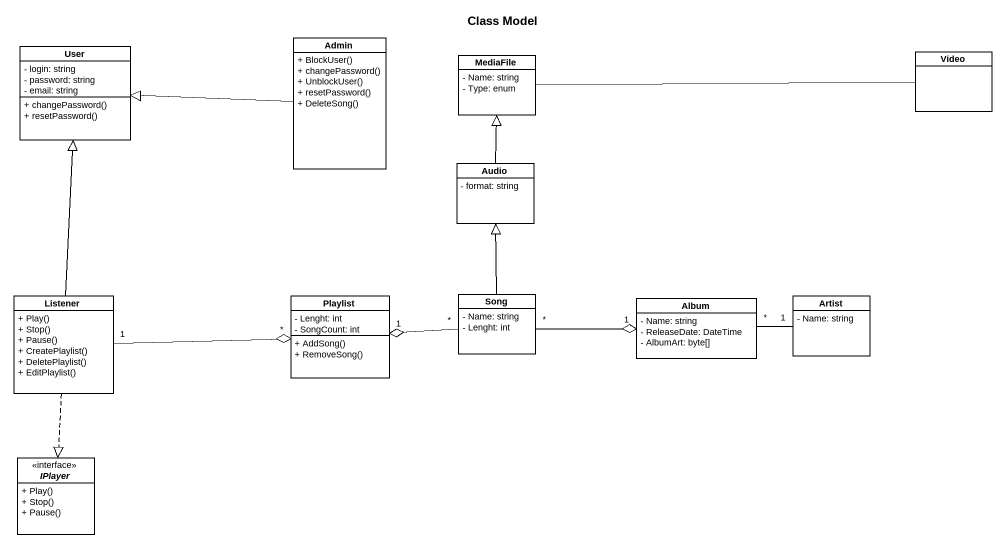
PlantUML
@startuml
title Class Model
hide circle
hide empty members
skinparam classAttributeIconSize 0
class User {
  - login: string
  - password: string
  - email: string
  + changePassword()
  + resetPassword()
}
class Admin {
  + BlockUser()
  + changePassword()
  + UnblockUser()
  + resetPassword()
  + DeleteSong()
}
class MediaFile {
  - Name: string
  - Type: enum
}
class Video
class Audio {
  - format: string
}
class Listener {
  + Play()
  + Stop()
  + Pause()
  + CreatePlaylist()
  + DeletePlaylist()
  + EditPlaylist()
}
class Playlist {
  - Lenght: int
  - SongCount: int
  + AddSong()
  + RemoveSong()
}
class Song {
  - Name: string
  - Lenght: int
}
class Album {
  - Name: string
  - ReleaseDate: DateTime
  - AlbumArt: byte[]
}
class Artist {
  - Name: string
}
interface IPlayer {
  + Play()
  + Stop()
  + Pause()
}
Admin -left-|> User
MediaFile -right- Video
Audio -up-|> MediaFile
Listener -up-|> User
Listener "1" -right-o "*" Playlist
Listener ..|> IPlayer
Song -up-|> Audio
Song "*" -left-o "1" Playlist
Song "*" -right-o "1" Album
Album "*" -right- "1" Artist
@enduml
